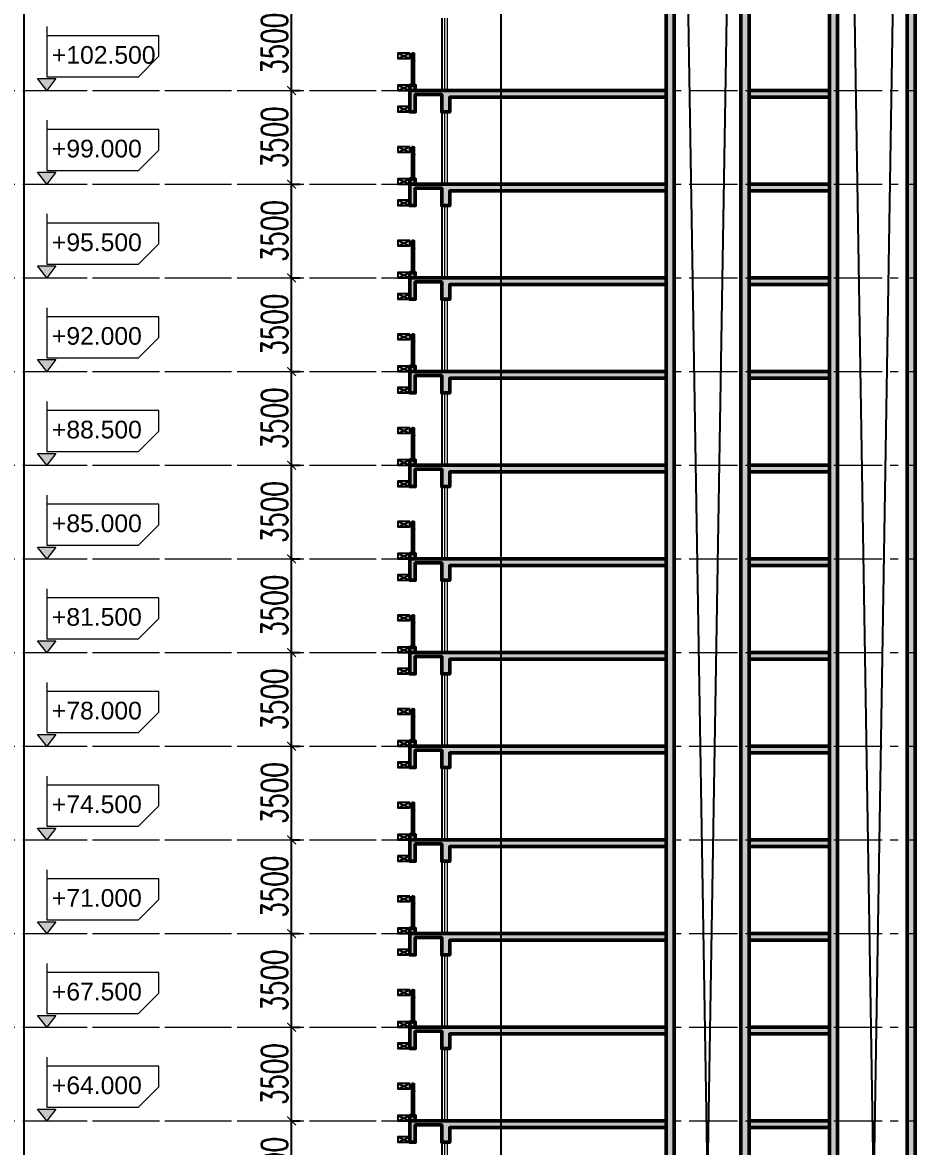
# Model space of a CAD drawing. Header units: millimetres. Extents: x 573003 to 1294762, y -9906 to 413061.
# Drawn here: x 918866 to 951969, y 77519 to 119519 of the extents above; entities that cross this region are included whole.
import ezdxf
from ezdxf.xclip import XClip

# ---------------------------------------------------------------- set-up
doc = ezdxf.new("R2010")
doc.units = ezdxf.units.MM
doc.header["$MEASUREMENT"] = 0
doc.linetypes.add('HIDDEN', pattern=[0.375, 0.25, -0.125])
doc.linetypes.add('IMPORT-CE', pattern=[135, 90, -15, 15, -15])
doc.layers.get('DEFPOINTS').update_dxf_attribs({"color": 5, "lineweight": 0})
for name, color, linetype in [('A-ANNO-DIMS', 50, 'Continuous'), ('A-ELEV-13FINE', 8, 'Continuous'), ('A-ELEV-15FINE', 1, 'Continuous'), ('A-ELEV-18LIGHT', 135, 'Continuous'), ('A-ELEV-40HEAVY', 90, 'Continuous'), ('A-ELEV-PATT 3', 251, 'Continuous'), ('A-GRID-01$0$A-ANNO-DIMS', 50, 'Continuous'), ('A-WALL-FNSH', 200, 'Continuous'), ('A-WALL-PATT', 251, 'Continuous')]:
    doc.layers.add(name, color=color, linetype=linetype)
for name, color, linetype, lineweight in [('KT-Chu viet', 255, 'Continuous', 20), ('KT-Kich thuoc', 159, 'Continuous', 18), ('KT-Net cot', 2, 'Continuous', 50), ('KT-Net manh', 251, 'Continuous', 13), ('KT-Net thay', 7, 'Continuous', 25), ('KT-Net truc', 18, 'Continuous', 15)]:
    doc.layers.add(name, color=color, linetype=linetype, lineweight=lineweight)
doc.styles.add('DIM', font='vnsimli.shx', dxfattribs={"width": 0.7})
doc.styles.add('font unicode ccu', font='arial.ttf')
doc.dimstyles.new('CCU  KT1-320 A1', dxfattribs={"dimscale": 320, "dimtxt": 3, "dimasz": 1, "dimexe": 1, "dimexo": 0, "dimgap": 0.5, "dimtad": 1, "dimdec": 0, "dimdsep": 46, "dimtxsty": 'DIM', "dimblk1": 'ARCHTICK', "dimblk2": 'ARCHTICK', "dimsah": 1, "dimcen": 0, "dimdle": 1, "dimclrd": 256, "dimclre": 256, "dimclrt": 31, "dimadec": 0, "dimazin": 0, "dimtfac": 1, "dimtdec": 0, "dimtix": 1, "dimtmove": 1, "dimatfit": 3, "dimldrblk": 'DOT', "dimfxl": 8, "dimtolj": 1, "dimarcsym": 0})

# ---------------------------------------------------------------- blocks, each defined once
blk = doc.blocks.new('1')
at = {"layer": 'A-GRID-01$0$A-ANNO-DIMS'}
for p, q in [((-85207, -52456), (-84757, -52256)), ((-85207, -52256), (-84757, -52456))]:
    blk.add_line(p, q, dxfattribs=at)
at = {"layer": 'A-GRID-01$0$A-ANNO-DIMS', "elevation": 0}
blk.add_lwpolyline([(-84757, -52256), (-85207, -52256), (-85207, -52456), (-84757, -52456)], close=True, dxfattribs=at)
blk = doc.blocks.new('Apart Floor-NT2')
at = {"layer": 'A-WALL-PATT', "extrusion": (1.18995e-05, -6.1554e-14, 1)}
h = blk.add_hatch(color=256, dxfattribs=at)
h.dxf.hatch_style = 1
h.paths.add_polyline_path([(-988, 250), (8380, 250), (8380, 0), (300, 0), (300, -550), (0, -550), (0, 100), (-988, 100), (-988, -550), (-1188, -550), (-1188, 450), (-988, 450)])
h = blk.add_hatch(color=256, dxfattribs=at)
h.dxf.hatch_style = 1
h.paths.add_polyline_path([(-988, 250), (8380, 250), (8380, 0), (300, 0), (300, -550), (0, -550), (0, 100), (-988, 100), (-988, -550), (-1188, -550), (-1188, 450), (-988, 450)])
at = {"layer": 'A-WALL-PATT'}
h = blk.add_hatch(color=256, dxfattribs=at)
h.dxf.hatch_style = 1
h.paths.add_polyline_path([(11480, 250), (14489, 250), (14489, 0), (11480, 0)])
at = {"layer": 'A-ANNO-DIMS', "extrusion": (1.18995e-05, 4.99413e-07, 1)}
for points, elevation in [([(-1120, 450), (-1120, 1650)], 66), ([(-1120, 450), (-1120, 1650)], 48), ([(-1070, 450), (-1070, 1650)], 66), ([(-1070, 450), (-1070, 1650)], 48)]:
    blk.add_lwpolyline(points, dxfattribs=dict(at, elevation=elevation))
for elevation in [26, 8]:
    blk.add_lwpolyline([(-1002, 450), (-1188, 450), (-1188, 438), (-1002, 438)], close=True, dxfattribs=dict(at, elevation=elevation))
at = {"layer": 'A-ELEV-15FINE', "linetype": 'Continuous', "extrusion": (1.18995e-05, 4.99413e-07, 1)}
for points, elevation in [([(-1070, 1370), (-1045, 1370)], 66), ([(-1070, 1370), (-1045, 1370)], 48), ([(-1070, 1360), (-1045, 1360)], 66), ([(-1070, 1360), (-1045, 1360)], 48), ([(-1070, 615), (-1045, 615)], 66), ([(-1070, 615), (-1045, 615)], 48), ([(-1070, 605), (-1045, 605)], 66), ([(-1070, 605), (-1045, 605)], 48)]:
    blk.add_lwpolyline(points, dxfattribs=dict(at, elevation=elevation))
for points, elevation in [([(-1022, 1352), (-1025, 1352), (-1025, 1377), (-1022, 1377)], 26), ([(-1022, 1352), (-1025, 1352), (-1025, 1377), (-1022, 1377)], 8), ([(-1022, 622), (-1025, 622), (-1025, 597), (-1022, 597)], 26), ([(-1022, 622), (-1025, 622), (-1025, 597), (-1022, 597)], 8)]:
    blk.add_lwpolyline(points, close=True, dxfattribs=dict(at, elevation=elevation))
at = {"layer": 'A-ELEV-15FINE', "extrusion": (1.18995e-05, 4.99413e-07, 1)}
for points, elevation in [([(-1160, 455), (-1138, 455), (-1138, 450), (-1160, 450)], 26), ([(-1160, 455), (-1138, 455), (-1138, 450), (-1160, 450)], 8), ([(-1030, 455), (-1052, 455), (-1052, 450), (-1030, 450)], 26), ([(-1030, 455), (-1052, 455), (-1052, 450), (-1030, 450)], 8)]:
    blk.add_lwpolyline(points, close=True, dxfattribs=dict(at, elevation=elevation))
for points, elevation in [([(-1153, 455), (-1153, 458), (-1145, 458), (-1145, 455)], 66), ([(-1153, 455), (-1153, 458), (-1145, 458), (-1145, 455)], 48), ([(-1037, 455), (-1037, 458), (-1046, 458), (-1046, 455)], 66), ([(-1037, 455), (-1037, 458), (-1046, 458), (-1046, 455)], 48)]:
    blk.add_lwpolyline(points, dxfattribs=dict(at, elevation=elevation))
at = {"layer": 'A-ELEV-15FINE', "linetype": 'HIDDEN', "extrusion": (1.18995e-05, 4.99413e-07, 1)}
for points, elevation in [([(-1145, 450), (-1145, 373), (-1153, 373), (-1153, 450)], 66), ([(-1145, 450), (-1145, 373), (-1153, 373), (-1153, 450)], 48), ([(-1046, 450), (-1046, 373), (-1037, 373), (-1037, 450)], 66), ([(-1046, 450), (-1046, 373), (-1037, 373), (-1037, 450)], 48)]:
    blk.add_lwpolyline(points, dxfattribs=dict(at, elevation=elevation))
at = {"layer": 'A-ELEV-18LIGHT', "extrusion": (1.18995e-05, 4.99413e-07, 1)}
for elevation in [66, 48]:
    blk.add_lwpolyline([(-1025, 515), (-1030, 510), (-1040, 510), (-1045, 515), (-1045, 1645), (-1040, 1650), (-1030, 1650), (-1025, 1645), (-1025, 515)], dxfattribs=dict(at, elevation=elevation))
at = {"layer": 'A-ELEV-40HEAVY', "extrusion": (1.18995e-05, 4.99413e-07, 1)}
for p, q in [((-988, 450, 66), (-1188, 450, 66)), ((-988, 450, 48), (-1188, 450, 48))]:
    blk.add_line(p, q, dxfattribs=at)
at = {"layer": 'A-ELEV-PATT 3', "linetype": 'Continuous', "extrusion": (1.18995e-05, 4.99413e-07, 1)}
for p, q in [((-1042, 511, 66), (-1042, 1649, 66)), ((-1042, 511, 48), (-1042, 1649, 48)), ((-1035, 510, 66), (-1035, 1650, 66)), ((-1035, 510, 48), (-1035, 1650, 48)), ((-1029, 511, 66), (-1029, 1649, 66)), ((-1029, 511, 48), (-1029, 1649, 48))]:
    blk.add_line(p, q, dxfattribs=at)
at = {"layer": 'A-GRID-01$0$A-ANNO-DIMS', "extrusion": (1.18995e-05, 4.99413e-07, 1)}
for p, q in [((-1070, 1650, 66), (-1120, 1650, 66)), ((-1070, 1650, 48), (-1120, 1650, 48))]:
    blk.add_line(p, q, dxfattribs=at)
for elevation in [26, 8]:
    blk.add_lwpolyline([(-1188, 1515), (-1188, 1535), (-1120, 1535), (-1120, 1515)], close=True, dxfattribs=dict(at, elevation=elevation))
at = {"layer": 'KT-Net cot', "extrusion": (1.22367e-05, -2.59976e-14, 1)}
for elevation in [26, 9]:
    blk.add_lwpolyline([(-1188, 250), (8380, 250), (8380, 0), (300, 0), (300, -550), (0, -550), (0, 100), (-988, 100), (-988, -550), (-1188, -550), (-1188, 450), (-988, 450), (-988, 250)], dxfattribs=dict(at, elevation=elevation))
at = {"layer": 'KT-Net cot', "elevation": 9}
blk.add_lwpolyline([(11480, 250), (14489, 250), (14489, 0), (11480, 0)], close=True, dxfattribs=at)
at = {"layer": 'KT-Net manh'}
for p, q in [((100, 2950, 16), (100, 250, 9)), ((200, 2950, 16), (200, 250, 9))]:
    blk.add_line(p, q, dxfattribs=at)
at = {"layer": 'KT-Net thay'}
blk.add_line((0, 2950, 16), (0, 250, 9), dxfattribs=at)
at = {"layer": 'A-GRID-01$0$A-ANNO-DIMS', "extrusion": (1.18995e-05, 4.99413e-07, 1), "rotation": 0.0003328219572763918}
for p in [(83565, 53907, 35), (83565, 53907, 17), (83565, 52707, 35), (83565, 52707, 17), (83565, 51907, 35), (83565, 51907, 17)]:
    blk.add_blockref('1', p, dxfattribs=at)
blk = doc.blocks.new('_ARCHTICK')
at = {"color": 0, "linetype": 'ByBlock', "const_width": 0.15}
blk.add_lwpolyline([(-0.5, -0.5), (0.5, 0.5)], dxfattribs=at)
blk = doc.blocks.new('*D164')
at = {"layer": 'DEFPOINTS', "color": 0, "transparency": 16777216}
for p in [(0, 64000), (0, 64000), (0, 60500)]:
    blk.add_point(p, dxfattribs=at)
at = {"layer": 'KT-Kich thuoc', "lineweight": -2, "transparency": 16777216}
for p, q in [((0, 60180), (0, 64320)), ((0, 64000), (320, 64000)), ((0, 60500), (320, 60500))]:
    blk.add_line(p, q, dxfattribs=at)
at = {"layer": 'KT-Kich thuoc', "lineweight": -2, "transparency": 16777216, "xscale": 320, "yscale": 320, "zscale": 320}
for p, rotation in [((0, 64000), 90), ((0, 60500), 270)]:
    blk.add_blockref('_ARCHTICK', p, dxfattribs=dict(at, rotation=rotation))
at = {"layer": 'KT-Kich thuoc', "color": 31, "transparency": 16777216, "insert": (-640, 62250), "char_height": 960, "attachment_point": 5, "rotation": 90, "style": 'DIM'}
blk.add_mtext('\\A1;3500', dxfattribs=at)
blk = doc.blocks.new('_Dot')
at = {"color": 0, "linetype": 'ByBlock', "lineweight": -2}
blk.add_line((-0.5, 0), (-1, 0), dxfattribs=at)
at = {"color": 0, "linetype": 'ByBlock', "const_width": 0.5}
blk.add_lwpolyline([(-0.25, 0, 1), (0.25, 0, 1)], format="xyb", close=True, dxfattribs=at)
blk = doc.blocks.new('*D165')
at = {"layer": 'DEFPOINTS', "color": 0, "transparency": 16777216}
for p in [(0, 67500), (0, 67500), (0, 64000)]:
    blk.add_point(p, dxfattribs=at)
at = {"layer": 'KT-Kich thuoc', "lineweight": -2, "transparency": 16777216}
for p, q in [((0, 63680), (0, 67820)), ((0, 67500), (320, 67500)), ((0, 64000), (320, 64000))]:
    blk.add_line(p, q, dxfattribs=at)
at = {"layer": 'KT-Kich thuoc', "lineweight": -2, "transparency": 16777216, "xscale": 320, "yscale": 320, "zscale": 320}
for p, rotation in [((0, 67500), 90), ((0, 64000), 270)]:
    blk.add_blockref('_ARCHTICK', p, dxfattribs=dict(at, rotation=rotation))
at = {"layer": 'KT-Kich thuoc', "color": 31, "transparency": 16777216, "insert": (-640, 65750), "char_height": 960, "attachment_point": 5, "rotation": 90, "style": 'DIM'}
blk.add_mtext('\\A1;3500', dxfattribs=at)
blk = doc.blocks.new('*D166')
at = {"layer": 'DEFPOINTS', "color": 0, "transparency": 16777216}
for p in [(0, 71000), (0, 71000), (0, 67500)]:
    blk.add_point(p, dxfattribs=at)
at = {"layer": 'KT-Kich thuoc', "lineweight": -2, "transparency": 16777216}
for p, q in [((0, 67180), (0, 71320)), ((0, 71000), (320, 71000)), ((0, 67500), (320, 67500))]:
    blk.add_line(p, q, dxfattribs=at)
at = {"layer": 'KT-Kich thuoc', "lineweight": -2, "transparency": 16777216, "xscale": 320, "yscale": 320, "zscale": 320}
for p, rotation in [((0, 71000), 90), ((0, 67500), 270)]:
    blk.add_blockref('_ARCHTICK', p, dxfattribs=dict(at, rotation=rotation))
at = {"layer": 'KT-Kich thuoc', "color": 31, "transparency": 16777216, "insert": (-640, 69250), "char_height": 960, "attachment_point": 5, "rotation": 90, "style": 'DIM'}
blk.add_mtext('\\A1;3500', dxfattribs=at)
blk = doc.blocks.new('*D167')
at = {"layer": 'DEFPOINTS', "color": 0, "transparency": 16777216}
for p in [(0, 74500), (0, 74500), (0, 71000)]:
    blk.add_point(p, dxfattribs=at)
at = {"layer": 'KT-Kich thuoc', "lineweight": -2, "transparency": 16777216}
for p, q in [((0, 70680), (0, 74820)), ((0, 74500), (320, 74500)), ((0, 71000), (320, 71000))]:
    blk.add_line(p, q, dxfattribs=at)
at = {"layer": 'KT-Kich thuoc', "lineweight": -2, "transparency": 16777216, "xscale": 320, "yscale": 320, "zscale": 320}
for p, rotation in [((0, 74500), 90), ((0, 71000), 270)]:
    blk.add_blockref('_ARCHTICK', p, dxfattribs=dict(at, rotation=rotation))
at = {"layer": 'KT-Kich thuoc', "color": 31, "transparency": 16777216, "insert": (-640, 72750), "char_height": 960, "attachment_point": 5, "rotation": 90, "style": 'DIM'}
blk.add_mtext('\\A1;3500', dxfattribs=at)
blk = doc.blocks.new('*D168')
at = {"layer": 'DEFPOINTS', "color": 0, "transparency": 16777216}
for p in [(0, 78000), (0, 78000), (0, 74500)]:
    blk.add_point(p, dxfattribs=at)
at = {"layer": 'KT-Kich thuoc', "lineweight": -2, "transparency": 16777216}
for p, q in [((0, 74180), (0, 78320)), ((0, 78000), (320, 78000)), ((0, 74500), (320, 74500))]:
    blk.add_line(p, q, dxfattribs=at)
at = {"layer": 'KT-Kich thuoc', "lineweight": -2, "transparency": 16777216, "xscale": 320, "yscale": 320, "zscale": 320}
for p, rotation in [((0, 78000), 90), ((0, 74500), 270)]:
    blk.add_blockref('_ARCHTICK', p, dxfattribs=dict(at, rotation=rotation))
at = {"layer": 'KT-Kich thuoc', "color": 31, "transparency": 16777216, "insert": (-640, 76250), "char_height": 960, "attachment_point": 5, "rotation": 90, "style": 'DIM'}
blk.add_mtext('\\A1;3500', dxfattribs=at)
blk = doc.blocks.new('*D169')
at = {"layer": 'DEFPOINTS', "color": 0, "transparency": 16777216}
for p in [(0, 81500), (0, 81500), (0, 78000)]:
    blk.add_point(p, dxfattribs=at)
at = {"layer": 'KT-Kich thuoc', "lineweight": -2, "transparency": 16777216}
for p, q in [((0, 77680), (0, 81820)), ((0, 81500), (320, 81500)), ((0, 78000), (320, 78000))]:
    blk.add_line(p, q, dxfattribs=at)
at = {"layer": 'KT-Kich thuoc', "lineweight": -2, "transparency": 16777216, "xscale": 320, "yscale": 320, "zscale": 320}
for p, rotation in [((0, 81500), 90), ((0, 78000), 270)]:
    blk.add_blockref('_ARCHTICK', p, dxfattribs=dict(at, rotation=rotation))
at = {"layer": 'KT-Kich thuoc', "color": 31, "transparency": 16777216, "insert": (-640, 79750), "char_height": 960, "attachment_point": 5, "rotation": 90, "style": 'DIM'}
blk.add_mtext('\\A1;3500', dxfattribs=at)
blk = doc.blocks.new('*D170')
at = {"layer": 'DEFPOINTS', "color": 0, "transparency": 16777216}
for p in [(0, 85000), (0, 85000), (0, 81500)]:
    blk.add_point(p, dxfattribs=at)
at = {"layer": 'KT-Kich thuoc', "lineweight": -2, "transparency": 16777216}
for p, q in [((0, 81180), (0, 85320)), ((0, 85000), (320, 85000)), ((0, 81500), (320, 81500))]:
    blk.add_line(p, q, dxfattribs=at)
at = {"layer": 'KT-Kich thuoc', "lineweight": -2, "transparency": 16777216, "xscale": 320, "yscale": 320, "zscale": 320}
for p, rotation in [((0, 85000), 90), ((0, 81500), 270)]:
    blk.add_blockref('_ARCHTICK', p, dxfattribs=dict(at, rotation=rotation))
at = {"layer": 'KT-Kich thuoc', "color": 31, "transparency": 16777216, "insert": (-640, 83250), "char_height": 960, "attachment_point": 5, "rotation": 90, "style": 'DIM'}
blk.add_mtext('\\A1;3500', dxfattribs=at)
blk = doc.blocks.new('*D171')
at = {"layer": 'DEFPOINTS', "color": 0, "transparency": 16777216}
for p in [(0, 88500), (0, 88500), (0, 85000)]:
    blk.add_point(p, dxfattribs=at)
at = {"layer": 'KT-Kich thuoc', "lineweight": -2, "transparency": 16777216}
for p, q in [((0, 84680), (0, 88820)), ((0, 88500), (320, 88500)), ((0, 85000), (320, 85000))]:
    blk.add_line(p, q, dxfattribs=at)
at = {"layer": 'KT-Kich thuoc', "lineweight": -2, "transparency": 16777216, "xscale": 320, "yscale": 320, "zscale": 320}
for p, rotation in [((0, 88500), 90), ((0, 85000), 270)]:
    blk.add_blockref('_ARCHTICK', p, dxfattribs=dict(at, rotation=rotation))
at = {"layer": 'KT-Kich thuoc', "color": 31, "transparency": 16777216, "insert": (-640, 86750), "char_height": 960, "attachment_point": 5, "rotation": 90, "style": 'DIM'}
blk.add_mtext('\\A1;3500', dxfattribs=at)
blk = doc.blocks.new('*D172')
at = {"layer": 'DEFPOINTS', "color": 0, "transparency": 16777216}
for p in [(0, 92000), (0, 92000), (0, 88500)]:
    blk.add_point(p, dxfattribs=at)
at = {"layer": 'KT-Kich thuoc', "lineweight": -2, "transparency": 16777216}
for p, q in [((0, 88180), (0, 92320)), ((0, 92000), (320, 92000)), ((0, 88500), (320, 88500))]:
    blk.add_line(p, q, dxfattribs=at)
at = {"layer": 'KT-Kich thuoc', "lineweight": -2, "transparency": 16777216, "xscale": 320, "yscale": 320, "zscale": 320}
for p, rotation in [((0, 92000), 90), ((0, 88500), 270)]:
    blk.add_blockref('_ARCHTICK', p, dxfattribs=dict(at, rotation=rotation))
at = {"layer": 'KT-Kich thuoc', "color": 31, "transparency": 16777216, "insert": (-640, 90250), "char_height": 960, "attachment_point": 5, "rotation": 90, "style": 'DIM'}
blk.add_mtext('\\A1;3500', dxfattribs=at)
blk = doc.blocks.new('*D173')
at = {"layer": 'DEFPOINTS', "color": 0, "transparency": 16777216}
for p in [(0, 95500), (0, 95500), (0, 92000)]:
    blk.add_point(p, dxfattribs=at)
at = {"layer": 'KT-Kich thuoc', "lineweight": -2, "transparency": 16777216}
for p, q in [((0, 91680), (0, 95820)), ((0, 95500), (320, 95500)), ((0, 92000), (320, 92000))]:
    blk.add_line(p, q, dxfattribs=at)
at = {"layer": 'KT-Kich thuoc', "lineweight": -2, "transparency": 16777216, "xscale": 320, "yscale": 320, "zscale": 320}
for p, rotation in [((0, 95500), 90), ((0, 92000), 270)]:
    blk.add_blockref('_ARCHTICK', p, dxfattribs=dict(at, rotation=rotation))
at = {"layer": 'KT-Kich thuoc', "color": 31, "transparency": 16777216, "insert": (-640, 93750), "char_height": 960, "attachment_point": 5, "rotation": 90, "style": 'DIM'}
blk.add_mtext('\\A1;3500', dxfattribs=at)
blk = doc.blocks.new('*D174')
at = {"layer": 'DEFPOINTS', "color": 0, "transparency": 16777216}
for p in [(0, 99000), (0, 99000), (0, 95500)]:
    blk.add_point(p, dxfattribs=at)
at = {"layer": 'KT-Kich thuoc', "lineweight": -2, "transparency": 16777216}
for p, q in [((0, 95180), (0, 99320)), ((0, 99000), (320, 99000)), ((0, 95500), (320, 95500))]:
    blk.add_line(p, q, dxfattribs=at)
at = {"layer": 'KT-Kich thuoc', "lineweight": -2, "transparency": 16777216, "xscale": 320, "yscale": 320, "zscale": 320}
for p, rotation in [((0, 99000), 90), ((0, 95500), 270)]:
    blk.add_blockref('_ARCHTICK', p, dxfattribs=dict(at, rotation=rotation))
at = {"layer": 'KT-Kich thuoc', "color": 31, "transparency": 16777216, "insert": (-640, 97250), "char_height": 960, "attachment_point": 5, "rotation": 90, "style": 'DIM'}
blk.add_mtext('\\A1;3500', dxfattribs=at)
blk = doc.blocks.new('*D175')
at = {"layer": 'DEFPOINTS', "color": 0, "transparency": 16777216}
for p in [(0, 102500), (0, 102500), (0, 99000)]:
    blk.add_point(p, dxfattribs=at)
at = {"layer": 'KT-Kich thuoc', "lineweight": -2, "transparency": 16777216}
for p, q in [((0, 98680), (0, 102820)), ((0, 102500), (320, 102500)), ((0, 99000), (320, 99000))]:
    blk.add_line(p, q, dxfattribs=at)
at = {"layer": 'KT-Kich thuoc', "lineweight": -2, "transparency": 16777216, "xscale": 320, "yscale": 320, "zscale": 320}
for p, rotation in [((0, 102500), 90), ((0, 99000), 270)]:
    blk.add_blockref('_ARCHTICK', p, dxfattribs=dict(at, rotation=rotation))
at = {"layer": 'KT-Kich thuoc', "color": 31, "transparency": 16777216, "insert": (-640, 100750), "char_height": 960, "attachment_point": 5, "rotation": 90, "style": 'DIM'}
blk.add_mtext('\\A1;3500', dxfattribs=at)
blk = doc.blocks.new('*D176')
at = {"layer": 'DEFPOINTS', "color": 0, "transparency": 16777216}
for p in [(0, 106000), (0, 106000), (0, 102500)]:
    blk.add_point(p, dxfattribs=at)
at = {"layer": 'KT-Kich thuoc', "lineweight": -2, "transparency": 16777216}
for p, q in [((0, 102180), (0, 106320)), ((0, 106000), (320, 106000)), ((0, 102500), (320, 102500))]:
    blk.add_line(p, q, dxfattribs=at)
at = {"layer": 'KT-Kich thuoc', "lineweight": -2, "transparency": 16777216, "xscale": 320, "yscale": 320, "zscale": 320}
for p, rotation in [((0, 106000), 90), ((0, 102500), 270)]:
    blk.add_blockref('_ARCHTICK', p, dxfattribs=dict(at, rotation=rotation))
at = {"layer": 'KT-Kich thuoc', "color": 31, "transparency": 16777216, "insert": (-640, 104250), "char_height": 960, "attachment_point": 5, "rotation": 90, "style": 'DIM'}
blk.add_mtext('\\A1;3500', dxfattribs=at)
blk = doc.blocks.new('A$C61654A8E')
blk.add_hatch(color=256).paths.add_polyline_path([(-137, 178), (0, 0), (137, 178)])
blk.add_line((-341, 0), (341, 0))
for points in [[(0, 956), (0, 819)], [(-137, 178), (137, 178), (0, 0), (-137, 178)]]:
    blk.add_lwpolyline(points)
blk.add_lwpolyline([(1678, 512), (1678, 819), (0, 819), (0, 205), (1371, 205)], close=True)
blk = doc.blocks.new('coscaodotudong')
at = {"xscale": 0.8324273823791946, "yscale": 0.8324273823791946, "zscale": 0.8324273823791946}
blk.add_blockref('A$C61654A8E', (0, 0), dxfattribs=at)
at = {"layer": 'KT-Chu viet', "style": 'font unicode ccu'}
blk.add_attdef('%%P0.000', (64, 334), '', height=220, dxfattribs=at)
blk = doc.blocks.new('Levels')
at = {"layer": 'KT-Kich thuoc'}
for p, q in [((-9998.9, 102500, 0), (-7793.2, 102500, 0)), ((-9998.9, 99000, 0), (-7793.2, 99000, 0)), ((-9998.9, 95500, 0), (-7793.2, 95500, 0)), ((-9998.9, 92000, 0), (-7793.2, 92000, 0)), ((-9998.9, 88500, 0), (-7793.2, 88500, 0)), ((-9998.9, 85000, 0), (-7793.2, 85000, 0)), ((-9998.9, 81500, 0), (-7793.2, 81500, 0)), ((-9998.9, 78000, 0), (-7793.2, 78000, 0)), ((-9998.9, 74500, 0), (-7793.2, 74500, 0)), ((-9998.9, 71000, 0), (-7793.2, 71000, 0)), ((-9998.9, 67500, 0), (-7793.2, 67500, 0)), ((-9998.9, 64000, 0), (-7793.2, 64000, 0))]:
    blk.add_line(p, q, dxfattribs=at)
at = {"layer": 'KT-Net truc', "linetype": 'IMPORT-CE', "ltscale": 20, "elevation": 0}
for points in [[(-7437.9, 102500), (6189, 102500)], [(-7437.9, 99000), (6189, 99000)], [(-7437.9, 95500), (6189, 95500)], [(-7437.9, 92000), (6189, 92000)], [(-7437.9, 88500), (6189, 88500)], [(-7437.9, 85000), (6189, 85000)], [(-7437.9, 81500), (6189, 81500)], [(-7437.9, 78000), (6189, 78000)], [(-7437.9, 74500), (6189, 74500)], [(-7437.9, 71000), (6189, 71000)], [(-7437.9, 67500), (6189, 67500)], [(-7437.9, 64000), (6189, 64000)]]:
    blk.add_lwpolyline(points, dxfattribs=at)
at = {"layer": 'KT-Chu viet', "xscale": 3, "yscale": 3, "zscale": 3}
for p, values in [((-9146.4, 102500, 0), {'%%P0.000': '+102.500'}), ((-9146.4, 99000, 0), {'%%P0.000': '+99.000'}), ((-9146.4, 95500, 0), {'%%P0.000': '+95.500'}), ((-9146.4, 92000, 0), {'%%P0.000': '+92.000'}), ((-9146.4, 88500, 0), {'%%P0.000': '+88.500'}), ((-9146.4, 85000, 0), {'%%P0.000': '+85.000'}), ((-9146.4, 81500, 0), {'%%P0.000': '+81.500'}), ((-9146.4, 78000, 0), {'%%P0.000': '+78.000'}), ((-9146.4, 74500, 0), {'%%P0.000': '+74.500'}), ((-9146.4, 71000, 0), {'%%P0.000': '+71.000'}), ((-9146.4, 67500, 0), {'%%P0.000': '+67.500'}), ((-9146.4, 64000, 0), {'%%P0.000': '+64.000'})]:
    blk.add_blockref('coscaodotudong', p, dxfattribs=at).add_auto_attribs(values)
at = {"layer": 'KT-Kich thuoc'}
for base, p1, p2, picture, middle in [((0, 106000), (0, 102500), (0, 106000), '*D176', (-640, 104250)), ((0, 102500), (0, 99000), (0, 102500), '*D175', (-640, 100750)), ((0, 99000), (0, 95500), (0, 99000), '*D174', (-640, 97250)), ((0, 95500), (0, 92000), (0, 95500), '*D173', (-640, 93750)), ((0, 92000), (0, 88500), (0, 92000), '*D172', (-640, 90250)), ((0, 88500), (0, 85000), (0, 88500), '*D171', (-640, 86750)), ((0, 85000), (0, 81500), (0, 85000), '*D170', (-640, 83250)), ((0, 81500), (0, 78000), (0, 81500), '*D169', (-640, 79750)), ((0, 78000), (0, 74500), (0, 78000), '*D168', (-640, 76250)), ((0, 74500), (0, 71000), (0, 74500), '*D167', (-640, 72750)), ((0, 71000), (0, 67500), (0, 71000), '*D166', (-640, 69250)), ((0, 67500), (0, 64000), (0, 67500), '*D165', (-640, 65750)), ((0, 64000), (0, 60500), (0, 64000), '*D164', (-640, 62250))]:
    dim = blk.add_linear_dim(base=base, p1=p1, p2=p2, angle=90, dimstyle='CCU  KT1-320 A1', dxfattribs=at)
    dim.commit()
    dim.dimension.update_dxf_attribs({"geometry": picture, "text_midpoint": middle})

msp = doc.modelspace()

# ---------------------------------------------------------------- hatches: boundary and pattern name
at = {"layer": 'A-WALL-PATT', "extrusion": (-6.59362e-19, -3.84344e-07, 1)}
h = msp.add_hatch(color=256, dxfattribs=at)
h.dxf.hatch_style = 1
h.paths.add_polyline_path([(942909.6, 155075.6), (946009.6, 155075.6), (946009.6, -1524.4), (942909.6, -1524.4)])
h.paths.add_polyline_path([(943209.9, 154875.6), (945709.9, 154875.6), (945709.9, 152575.6), (943209.9, 152575.6)], flags=16)
h.paths.add_polyline_path([(945709.9, -1324.4), (943209.9, -1324.4), (943209.9, 152375.6), (945709.9, 152375.6)], flags=16)
h = msp.add_hatch(color=256, dxfattribs=at)
h.dxf.hatch_style = 1
h.paths.add_polyline_path([(949019.2, 155075.6), (952219.2, 155075.6), (952219.2, -1524.4), (949019.2, -1524.4)])
h.paths.add_polyline_path([(949319.2, 154875.6), (951919.2, 154875.6), (951919.2, 152575.6), (949319.2, 152575.6)], flags=16)
h.paths.add_polyline_path([(949319.2, -1324.4), (951919.2, -1324.4), (951919.2, 152375.6), (949319.2, 152375.6)], flags=16)

# ---------------------------------------------------------------- linework, layer by layer
at = {"layer": 'A-ELEV-13FINE', "extrusion": (-6.58568e-19, -3.84344e-07, 1)}
for p, q in [((943209.9, 152375.6, 6.6), (945709.9, -1324.4, 6.5)), ((943209.9, -1324.4, 6.5), (945709.9, 152375.6, 6.6))]:
    msp.add_line(p, q, dxfattribs=at)
at = {"layer": 'A-ELEV-13FINE', "extrusion": (-6.58992e-19, -3.84344e-07, 1)}
for p, q in [((949419.2, 152375.6, 14.3), (951919.2, -1324.4, 14.2)), ((949419.2, -1324.4, 14.2), (951919.2, 152375.6, 14.3))]:
    msp.add_line(p, q, dxfattribs=at)
at = {"layer": 'KT-Net cot', "extrusion": (-6.58992e-19, -3.84344e-07, 1)}
for points, elevation in [([(942909.6, 155075.6), (946009.6, 155075.6), (946009.6, -1524.4), (942909.6, -1524.4)], 2.3), ([(949019.2, 155075.6), (952219.2, 155075.6), (952219.2, -1524.4), (949019.2, -1524.4)], 2.3), ([(945709.9, -1324.4), (943209.9, -1324.4), (943209.9, 152375.6), (945709.9, 152375.6)], 6.5), ([(949319.2, -1324.4), (951919.2, -1324.4), (951919.2, 152375.6), (949319.2, 152375.6)], 6.5)]:
    msp.add_lwpolyline(points, close=True, dxfattribs=dict(at, elevation=elevation))
at = {"layer": 'KT-Net truc', "linetype": 'IMPORT-CE', "ltscale": 20}
for p, q in [((835779.6, 116975.6, 0), (1011270.2, 116975.6, 0)), ((835779.6, 113475.6, 0), (1011270.2, 113475.6, 0)), ((835779.6, 109975.6, 0), (1011270.2, 109975.6, 0)), ((835779.6, 106475.6, 0), (1011270.2, 106475.6, 0)), ((835779.6, 102975.6, 0), (1011270.2, 102975.6, 0)), ((835779.6, 99475.6, 0), (1011270.2, 99475.6, 0)), ((835779.6, 95975.6, 0), (1011270.2, 95975.6, 0)), ((835779.6, 92475.6, 0), (1011270.2, 92475.6, 0)), ((835779.6, 88975.6, 0), (1011270.2, 88975.6, 0)), ((835779.6, 85475.6, 0), (1011270.2, 85475.6, 0)), ((835779.6, 81975.6, 0), (1011270.2, 81975.6, 0)), ((835779.6, 78475.6, 0), (1011270.2, 78475.6, 0))]:
    msp.add_line(p, q, dxfattribs=at)

# ---------------------------------------------------------------- block references
at = {"layer": 'A-WALL-FNSH', "extrusion": (-6.58568e-19, -3.84344e-07, 1)}
for p in [(934529.8, 116725.6, -25.1), (934529.8, 113225.6, -25.1), (934529.8, 109725.6, -25.1), (934529.8, 106225.6, -25.1), (934529.8, 102725.6, -25.1), (934529.8, 99225.6, -25.1), (934529.8, 95725.6, -25.1), (934529.8, 92225.6, -25.1), (934529.8, 88725.6, -25.1), (934529.8, 85225.6, -25.1), (934529.8, 81725.6, -25.1), (934529.8, 78225.6, -25.1), (934529.8, 74725.6, -25.1)]:
    msp.add_blockref('Apart Floor-NT2', p, dxfattribs=at)
at = {"layer": 'A-WALL-PATT', "extrusion": (1.28234e-05, -1.60101e-05, 1)}
ref = msp.add_blockref('Levels', (928921.7, 14475.6, 12), dxfattribs=at)
XClip(ref).set_block_clipping_path([(-10000.9729920527, -14250.0002276749), (7826.2951040427, 148448.2412643412)])

doc.saveas('drawing.dxf')
